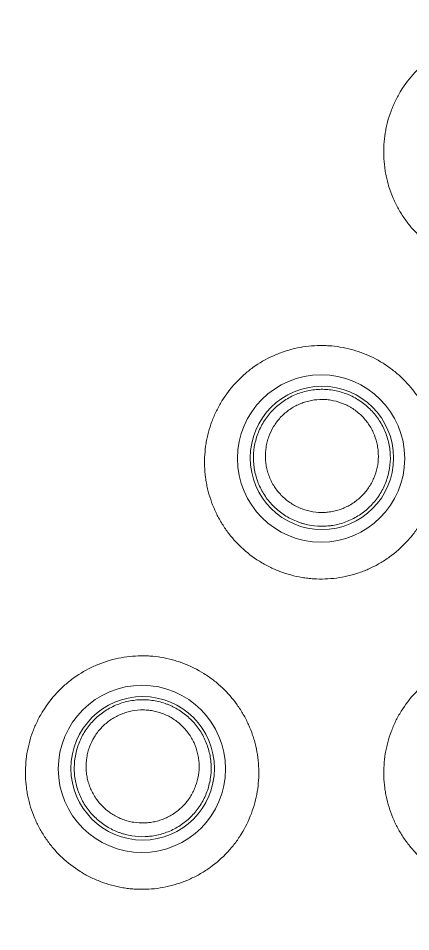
# Model space of a CAD drawing. Header units: millimetres. Extents: x 70151 to 230897, y 35202 to 113211.
# Drawn here: x 178038.44 to 178041.71, y 69184.49 to 69192.1 of the extents above; entities that cross this region are included whole.
import ezdxf

# ---------------------------------------------------------------- set-up
doc = ezdxf.new("R2010")
doc.units = ezdxf.units.MM
doc.header["$LTSCALE"] = 50
doc.layers.add('2-con', color=2, linetype='Continuous')
doc.layers.add('mark-B', color=2, linetype='Continuous', lineweight=20)

# ---------------------------------------------------------------- blocks, each defined once
blk = doc.blocks.new('무풍1WAY 대형')
at = {"layer": 'mark-B'}
for centre, radius in [((615.4472, -426.4001), 0.6971), ((615.4408, -426.4049), 0.5979), ((613.9535, -428.9874), 0.6971), ((613.9469, -428.9922), 0.5976)]:
    blk.add_circle(centre, radius, dxfattribs=at)
for points, knots in [([(572.5646, -367.1394), (574.0494, -369.6202), (577.0241, -374.5903), (581.4842, -382.0575), (585.9527, -389.5488), (590.4287, -397.0637), (594.2564, -403.4987), (597.2005, -408.4537), (598.9825, -411.4529), (600.87, -414.6162), (602.4104, -417.1713), (603.8663, -419.595), (604.8392, -421.2144), (605.8339, -422.8695), (606.8502, -424.5603), (607.6553, -425.8994), (608.4398, -427.2041), (609.459, -428.8989), (610.5441, -430.7027), (611.5646, -432.399), (612.4015, -433.7887), (613.1306, -435.0008), (614.2749, -436.9011), (616.9129, -441.2798), (621.1574, -448.3196), (624.792, -454.3464), (626.6093, -457.3598)], [0, 0, 0, 0, 0.082173, 0.164629, 0.247365, 0.330382, 0.413678, 0.460685, 0.494678, 0.513157, 0.565744, 0.579792, 0.593839, 0.619662, 0.634913, 0.650164, 0.664277, 0.678389, 0.706654, 0.724414, 0.734957, 0.753014, 0.764846, 0.798371, 0.899185, 1, 1, 1, 1]), ([(611.4865, -426.4001), (611.4845, -426.3363), (611.4887, -426.2732), (611.5041, -426.1799), (611.5107, -426.149), (611.5271, -426.0876), (611.5369, -426.057), (611.5703, -425.9678), (611.5982, -425.9111), (611.6482, -425.8302), (611.6662, -425.804), (611.7052, -425.753), (611.7258, -425.7286), (611.7907, -425.659), (611.8383, -425.617), (611.9161, -425.5609), (611.9433, -425.5433), (611.9986, -425.5112), (612.0553, -425.482), (612.1144, -425.4585), (612.1597, -425.443), (612.175, -425.4382), (612.2059, -425.4294), (612.2215, -425.4253), (612.3, -425.407), (612.3633, -425.3987), (612.4589, -425.3956), (612.4909, -425.3961), (612.539, -425.3993), (612.5552, -425.4008), (612.5871, -425.4045), (612.603, -425.4068), (612.6819, -425.42), (612.7434, -425.4366), (612.8181, -425.4649), (612.833, -425.471), (612.8625, -425.4839), (612.8771, -425.4907), (612.9202, -425.5121), (612.948, -425.5277), (613.0287, -425.5783), (613.0791, -425.6171), (613.1492, -425.6832), (613.1713, -425.7063), (613.213, -425.7542), (613.2522, -425.8039), (613.2864, -425.8572), (613.318, -425.9124), (613.3327, -425.9411), (613.3718, -426.028), (613.3919, -426.0878), (613.4098, -426.1648), (613.413, -426.1803), (613.4186, -426.2116), (613.4211, -426.2274), (613.4273, -426.2749), (613.4298, -426.3065), (613.4329, -426.4011), (613.4288, -426.4641), (613.416, -426.5425), (613.413, -426.5582), (613.4063, -426.5894), (613.3951, -426.6358), (613.3711, -426.711), (613.3461, -426.7691), (613.3252, -426.8117), (613.3179, -426.8258), (613.3025, -426.8537), (613.2944, -426.8676), (613.2523, -426.9356), (613.2138, -426.986), (613.1491, -427.0556), (613.1263, -427.0778), (613.0903, -427.1095), (613.078, -427.1199), (613.0529, -427.1399), (613.0401, -427.1496), (612.9754, -427.1963), (612.9204, -427.2282), (612.8478, -427.2613), (612.8331, -427.2676), (612.8033, -427.2794), (612.7881, -427.285), (612.7424, -427.3006), (612.7116, -427.3095), (612.6185, -427.3313), (612.5553, -427.3397), (612.4748, -427.3424), (612.4586, -427.3425), (612.4265, -427.3419), (612.3784, -427.3399), (612.2992, -427.3307), (612.2369, -427.3172), (612.1905, -427.3047), (612.1751, -427.3002), (612.1444, -427.2902), (612.1292, -427.2849), (612.0542, -427.2565), (611.9973, -427.2282), (611.9163, -427.1775), (611.89, -427.1593), (611.8391, -427.12), (611.8149, -427.0992), (611.7455, -427.0339), (611.7039, -426.9861), (611.6576, -426.9212), (611.6486, -426.908), (611.6314, -426.881), (611.6066, -426.8402), (611.5706, -426.7697), (611.5475, -426.711), (611.5323, -426.666), (611.5276, -426.6508), (611.5189, -426.6202), (611.5149, -426.6048), (611.4968, -426.527), (611.4886, -426.464), (611.4865, -426.4001)], [0, 0, 0, 0, 0.03125, 0.03125, 0.046875, 0.046875, 0.0625, 0.0625, 0.09375, 0.09375, 0.109375, 0.109375, 0.125, 0.125, 0.15625, 0.15625, 0.171875, 0.171875, 0.1875, 0.203125, 0.203125, 0.210937, 0.210937, 0.21875, 0.21875, 0.25, 0.25, 0.265625, 0.265625, 0.273437, 0.273437, 0.28125, 0.28125, 0.3125, 0.3125, 0.320312, 0.320312, 0.328125, 0.328125, 0.34375, 0.34375, 0.375, 0.375, 0.390625, 0.390625, 0.40625, 0.421875, 0.421875, 0.4375, 0.4375, 0.46875, 0.46875, 0.476563, 0.476563, 0.484375, 0.484375, 0.5, 0.5, 0.53125, 0.53125, 0.539063, 0.539063, 0.546875, 0.5625, 0.578125, 0.578125, 0.585938, 0.585938, 0.59375, 0.59375, 0.625, 0.625, 0.640625, 0.640625, 0.648438, 0.648438, 0.65625, 0.65625, 0.6875, 0.6875, 0.695313, 0.695313, 0.703125, 0.703125, 0.71875, 0.71875, 0.75, 0.75, 0.757813, 0.757813, 0.765625, 0.78125, 0.796875, 0.796875, 0.804688, 0.804688, 0.8125, 0.8125, 0.84375, 0.84375, 0.859375, 0.859375, 0.875, 0.875, 0.90625, 0.90625, 0.914063, 0.914063, 0.921875, 0.9375, 0.953125, 0.953125, 0.960938, 0.960938, 0.96875, 0.96875, 1, 1, 1, 1]), ([(614.4735, -426.4001), (614.4714, -426.3362), (614.4757, -426.2732), (614.4911, -426.1799), (614.4977, -426.149), (614.5141, -426.0876), (614.5239, -426.057), (614.5575, -425.9677), (614.5853, -425.9111), (614.6354, -425.8302), (614.6535, -425.8039), (614.6925, -425.7529), (614.7131, -425.7286), (614.7781, -425.659), (614.8257, -425.617), (614.9036, -425.5609), (614.9308, -425.5434), (614.9861, -425.5113), (615.0428, -425.4822), (615.102, -425.4587), (615.1473, -425.4433), (615.1626, -425.4385), (615.1935, -425.4297), (615.2091, -425.4256), (615.2876, -425.4073), (615.3509, -425.3991), (615.4465, -425.3961), (615.4784, -425.3966), (615.5266, -425.3998), (615.5427, -425.4013), (615.5747, -425.4051), (615.5906, -425.4073), (615.6694, -425.4206), (615.7308, -425.4372), (615.8056, -425.4656), (615.8204, -425.4717), (615.8499, -425.4845), (615.8645, -425.4914), (615.9075, -425.5128), (615.9353, -425.5284), (616.0161, -425.5791), (616.0664, -425.6179), (616.1364, -425.684), (616.1585, -425.7071), (616.2002, -425.7549), (616.2393, -425.8047), (616.2735, -425.858), (616.3051, -425.9133), (616.3197, -425.9419), (616.3588, -426.0288), (616.3789, -426.0886), (616.3967, -426.1657), (616.3999, -426.1812), (616.4056, -426.2124), (616.408, -426.2282), (616.4142, -426.2757), (616.4168, -426.3073), (616.4198, -426.402), (616.4157, -426.4649), (616.4028, -426.5433), (616.3998, -426.5591), (616.3931, -426.5903), (616.3819, -426.6367), (616.3578, -426.7119), (616.3328, -426.7699), (616.3119, -426.8126), (616.3045, -426.8267), (616.2891, -426.8546), (616.281, -426.8684), (616.2389, -426.9365), (616.2004, -426.9869), (616.1355, -427.0564), (616.1128, -427.0786), (616.0768, -427.1104), (616.0644, -427.1207), (616.0393, -427.1407), (616.0265, -427.1504), (615.9617, -427.197), (615.9068, -427.2289), (615.8341, -427.262), (615.8194, -427.2682), (615.7895, -427.2801), (615.7744, -427.2857), (615.7287, -427.3012), (615.6979, -427.31), (615.6048, -427.3318), (615.5415, -427.3402), (615.4611, -427.3428), (615.4449, -427.3429), (615.4127, -427.3423), (615.3647, -427.3403), (615.2855, -427.331), (615.2232, -427.3175), (615.1768, -427.3049), (615.1615, -427.3004), (615.1308, -427.2904), (615.1156, -427.2851), (615.0407, -427.2566), (614.9837, -427.2283), (614.9028, -427.1776), (614.8766, -427.1594), (614.8257, -427.12), (614.8014, -427.0993), (614.7322, -427.0339), (614.6905, -426.9862), (614.6443, -426.9213), (614.6353, -426.908), (614.6181, -426.8811), (614.5933, -426.8402), (614.5574, -426.7698), (614.5343, -426.711), (614.5191, -426.666), (614.5144, -426.6509), (614.5057, -426.6203), (614.5017, -426.6048), (614.4837, -426.527), (614.4755, -426.464), (614.4735, -426.4001)], [0, 0, 0, 0, 0.03125, 0.03125, 0.046875, 0.046875, 0.0625, 0.0625, 0.09375, 0.09375, 0.109375, 0.109375, 0.125, 0.125, 0.15625, 0.15625, 0.171875, 0.171875, 0.1875, 0.203125, 0.203125, 0.210938, 0.210938, 0.21875, 0.21875, 0.25, 0.25, 0.265625, 0.265625, 0.273438, 0.273438, 0.28125, 0.28125, 0.3125, 0.3125, 0.320313, 0.320313, 0.328125, 0.328125, 0.34375, 0.34375, 0.375, 0.375, 0.390625, 0.390625, 0.40625, 0.421875, 0.421875, 0.4375, 0.4375, 0.46875, 0.46875, 0.476563, 0.476563, 0.484375, 0.484375, 0.5, 0.5, 0.53125, 0.53125, 0.539063, 0.539063, 0.546875, 0.5625, 0.578125, 0.578125, 0.585938, 0.585938, 0.59375, 0.59375, 0.625, 0.625, 0.640625, 0.640625, 0.648438, 0.648438, 0.65625, 0.65625, 0.6875, 0.6875, 0.695313, 0.695313, 0.703125, 0.703125, 0.71875, 0.71875, 0.75, 0.75, 0.757813, 0.757813, 0.765625, 0.78125, 0.796875, 0.796875, 0.804688, 0.804688, 0.8125, 0.8125, 0.84375, 0.84375, 0.859375, 0.859375, 0.875, 0.875, 0.90625, 0.90625, 0.914063, 0.914063, 0.921875, 0.9375, 0.953125, 0.953125, 0.960938, 0.960938, 0.96875, 0.96875, 1, 1, 1, 1]), ([(615.052, -426.824), (615.0244, -426.7983), (614.9998, -426.7703), (614.9671, -426.725), (614.9569, -426.7093), (614.938, -426.6768), (614.9294, -426.6602), (614.9062, -426.6094), (614.8941, -426.5744), (614.8812, -426.52), (614.8778, -426.5014), (614.8727, -426.4644), (614.8711, -426.446), (614.8691, -426.3904), (614.8713, -426.3534), (614.8831, -426.2792), (614.8925, -426.2432), (614.9118, -426.1911), (614.9191, -426.1739), (614.9354, -426.1403), (614.9445, -426.1237), (614.9738, -426.0759), (614.9962, -426.0463), (615.0341, -426.0053), (615.0475, -425.9921), (615.0757, -425.9671), (615.0903, -425.9553), (615.1355, -425.9224), (615.1677, -425.9036), (615.2189, -425.88), (615.2365, -425.8729), (615.2719, -425.8606), (615.3078, -425.8501), (615.3445, -425.8432), (615.3723, -425.8394), (615.3817, -425.8384), (615.4004, -425.8367), (615.4099, -425.8361), (615.457, -425.8343), (615.4943, -425.8366), (615.5496, -425.8455), (615.568, -425.8494), (615.5953, -425.8566), (615.6044, -425.8592), (615.6224, -425.8649), (615.6312, -425.868), (615.6751, -425.8843), (615.7086, -425.9007), (615.7564, -425.9301), (615.772, -425.9409), (615.8019, -425.9637), (615.8162, -425.9758), (615.8437, -426.0014), (615.8569, -426.0149), (615.8816, -426.0431), (615.8932, -426.0576), (615.9258, -426.1029), (615.9445, -426.135), (615.9639, -426.1776), (615.9676, -426.1863), (615.9746, -426.2037), (615.9843, -426.2299), (615.9971, -426.2744), (616.0039, -426.3109), (616.0089, -426.3478), (616.0105, -426.3666), (616.0126, -426.4226), (616.0103, -426.4596), (616.0015, -426.5145), (615.9977, -426.5328), (615.9882, -426.5691), (615.9825, -426.587), (615.9631, -426.6393), (615.9469, -426.6726), (615.9177, -426.7204), (615.907, -426.736), (615.8844, -426.7659), (615.8724, -426.7801), (615.8345, -426.8211), (615.8067, -426.8459), (615.7609, -426.8791), (615.7451, -426.8894), (615.7129, -426.9083), (615.6798, -426.9255), (615.6452, -426.9394), (615.6097, -426.9517), (615.5914, -426.957), (615.5366, -426.9701), (615.4996, -426.9751), (615.4435, -426.9772), (615.4246, -426.977), (615.3869, -426.9747), (615.3683, -426.9726), (615.3129, -426.9637), (615.2768, -426.9541), (615.2327, -426.9377), (615.2239, -426.9342), (615.2066, -426.9267), (615.1811, -426.915), (615.1566, -426.9015), (615.1093, -426.8722), (615.0796, -426.8497), (615.052, -426.824)], [0, 0, 0, 0, 0.03125, 0.03125, 0.046875, 0.046875, 0.0625, 0.0625, 0.09375, 0.09375, 0.109375, 0.109375, 0.125, 0.125, 0.15625, 0.15625, 0.1875, 0.1875, 0.203125, 0.203125, 0.21875, 0.21875, 0.25, 0.25, 0.265625, 0.265625, 0.28125, 0.28125, 0.3125, 0.3125, 0.328125, 0.328125, 0.34375, 0.359375, 0.359375, 0.367187, 0.367187, 0.375, 0.375, 0.40625, 0.40625, 0.421875, 0.421875, 0.429687, 0.429687, 0.4375, 0.4375, 0.46875, 0.46875, 0.484375, 0.484375, 0.5, 0.5, 0.515625, 0.515625, 0.53125, 0.53125, 0.5625, 0.5625, 0.570312, 0.570312, 0.578125, 0.59375, 0.609375, 0.609375, 0.625, 0.625, 0.65625, 0.65625, 0.671875, 0.671875, 0.6875, 0.6875, 0.71875, 0.71875, 0.734375, 0.734375, 0.75, 0.75, 0.78125, 0.78125, 0.796875, 0.796875, 0.8125, 0.828125, 0.828125, 0.84375, 0.84375, 0.875, 0.875, 0.890625, 0.890625, 0.90625, 0.90625, 0.9375, 0.9375, 0.945313, 0.945313, 0.953125, 0.96875, 0.96875, 1, 1, 1, 1]), ([(615.1203, -426.7657), (615.1317, -426.7763), (615.1436, -426.7863), (615.1682, -426.805), (615.1936, -426.8225), (615.2206, -426.8373), (615.2483, -426.8509), (615.2627, -426.8571), (615.3065, -426.8733), (615.3363, -426.8812), (615.3821, -426.8885), (615.3975, -426.8902), (615.4287, -426.8921), (615.4443, -426.8923), (615.4907, -426.8905), (615.5213, -426.8862), (615.5666, -426.8754), (615.5817, -426.8709), (615.611, -426.8607), (615.6396, -426.8491), (615.6669, -426.8349), (615.6935, -426.8192), (615.7065, -426.8107), (615.7443, -426.7831), (615.7672, -426.7626), (615.7984, -426.7288), (615.8083, -426.717), (615.8269, -426.6923), (615.8357, -426.6794), (615.8598, -426.6399), (615.8731, -426.6124), (615.889, -426.5692), (615.8936, -426.5545), (615.9014, -426.5245), (615.9045, -426.5095), (615.9117, -426.4642), (615.9136, -426.4337), (615.9118, -426.3876), (615.9105, -426.3721), (615.9063, -426.3417), (615.9007, -426.3116), (615.8922, -426.2822), (615.8823, -426.2532), (615.8765, -426.2389), (615.8572, -426.1967), (615.8418, -426.1702), (615.815, -426.1329), (615.8054, -426.1208), (615.7849, -426.0976), (615.7741, -426.0864), (615.7514, -426.0653), (615.7395, -426.0553), (615.7148, -426.0365), (615.702, -426.0277), (615.6625, -426.0033), (615.6348, -425.9898), (615.5913, -425.9736), (615.5764, -425.9689), (615.5462, -425.961), (615.5311, -425.9578), (615.4853, -425.9505), (615.4545, -425.9486), (615.4077, -425.9504), (615.3921, -425.9518), (615.3614, -425.9561), (615.3311, -425.9618), (615.3015, -425.9705), (615.2722, -425.9807), (615.2576, -425.9866), (615.2153, -426.0062), (615.1888, -426.0218), (615.1515, -426.049), (615.1394, -426.0587), (615.1162, -426.0795), (615.1052, -426.0903), (615.0739, -426.1243), (615.0554, -426.1488), (615.0313, -426.1882), (615.0239, -426.2019), (615.0105, -426.2297), (615.0045, -426.2438), (614.9887, -426.2868), (614.9809, -426.3165), (614.9712, -426.3776), (614.9694, -426.4082), (614.9712, -426.4539), (614.9725, -426.4692), (614.9766, -426.4996), (614.9795, -426.5149), (614.9901, -426.5598), (615.0001, -426.5887), (615.0192, -426.6305), (615.0263, -426.6442), (615.0419, -426.671), (615.0503, -426.684), (615.0772, -426.7214), (615.0976, -426.7445), (615.1203, -426.7657)], [0, 0, 0, 0, 0.015625, 0.015625, 0.03125, 0.046875, 0.046875, 0.0625, 0.0625, 0.09375, 0.09375, 0.109375, 0.109375, 0.125, 0.125, 0.15625, 0.15625, 0.171875, 0.171875, 0.1875, 0.203125, 0.203125, 0.21875, 0.21875, 0.25, 0.25, 0.265625, 0.265625, 0.28125, 0.28125, 0.3125, 0.3125, 0.328125, 0.328125, 0.34375, 0.34375, 0.375, 0.375, 0.390625, 0.390625, 0.40625, 0.421875, 0.421875, 0.4375, 0.4375, 0.46875, 0.46875, 0.484375, 0.484375, 0.5, 0.5, 0.515625, 0.515625, 0.53125, 0.53125, 0.5625, 0.5625, 0.578125, 0.578125, 0.59375, 0.59375, 0.625, 0.625, 0.640625, 0.640625, 0.65625, 0.671875, 0.671875, 0.6875, 0.6875, 0.71875, 0.71875, 0.734375, 0.734375, 0.75, 0.75, 0.78125, 0.78125, 0.796875, 0.796875, 0.8125, 0.8125, 0.84375, 0.84375, 0.875, 0.875, 0.890625, 0.890625, 0.90625, 0.90625, 0.9375, 0.9375, 0.953125, 0.953125, 0.96875, 0.96875, 1, 1, 1, 1]), ([(612.9804, -428.9874), (612.9783, -428.9236), (612.9825, -428.8606), (612.9978, -428.7673), (613.0044, -428.7364), (613.0207, -428.675), (613.0305, -428.6444), (613.0639, -428.5551), (613.0917, -428.4984), (613.1416, -428.4175), (613.1596, -428.3913), (613.1986, -428.3402), (613.2191, -428.3159), (613.284, -428.2462), (613.3316, -428.2041), (613.4094, -428.148), (613.4365, -428.1304), (613.4919, -428.0982), (613.5485, -428.069), (613.6076, -428.0455), (613.653, -428.03), (613.6682, -428.0252), (613.6991, -428.0163), (613.7147, -428.0122), (613.7932, -427.9938), (613.8565, -427.9855), (613.9521, -427.9823), (613.9841, -427.9828), (614.0323, -427.986), (614.0484, -427.9875), (614.0804, -427.9912), (614.0963, -427.9934), (614.1752, -428.0066), (614.2367, -428.0232), (614.3115, -428.0515), (614.3263, -428.0575), (614.3558, -428.0704), (614.3705, -428.0772), (614.4136, -428.0986), (614.4414, -428.1142), (614.5222, -428.1648), (614.5726, -428.2036), (614.6427, -428.2696), (614.6648, -428.2927), (614.7065, -428.3405), (614.7457, -428.3902), (614.78, -428.4436), (614.8117, -428.4988), (614.8263, -428.5274), (614.8654, -428.6143), (614.8856, -428.6741), (614.9035, -428.7511), (614.9067, -428.7666), (614.9124, -428.7979), (614.9148, -428.8136), (614.9211, -428.8611), (614.9236, -428.8927), (614.9267, -428.9873), (614.9227, -429.0503), (614.9099, -429.1287), (614.907, -429.1444), (614.9003, -429.1756), (614.8891, -429.222), (614.8651, -429.2972), (614.8402, -429.3553), (614.8193, -429.398), (614.812, -429.412), (614.7966, -429.4399), (614.7886, -429.4538), (614.7465, -429.5219), (614.7081, -429.5723), (614.6434, -429.6419), (614.6206, -429.6641), (614.5847, -429.6959), (614.5723, -429.7063), (614.5472, -429.7263), (614.5345, -429.736), (614.4698, -429.7827), (614.4148, -429.8147), (614.3422, -429.8478), (614.3275, -429.8541), (614.2977, -429.866), (614.2825, -429.8716), (614.2368, -429.8873), (614.2061, -429.8961), (614.1129, -429.918), (614.0497, -429.9264), (613.9692, -429.9291), (613.953, -429.9293), (613.9208, -429.9288), (613.8727, -429.9268), (613.7936, -429.9176), (613.7312, -429.9041), (613.6848, -429.8917), (613.6694, -429.8871), (613.6387, -429.8772), (613.6235, -429.8719), (613.5485, -429.8435), (613.4915, -429.8152), (613.4105, -429.7646), (613.3842, -429.7464), (613.3333, -429.7071), (613.309, -429.6863), (613.2396, -429.621), (613.198, -429.5733), (613.1517, -429.5084), (613.1427, -429.4951), (613.1254, -429.4682), (613.1006, -429.4274), (613.0646, -429.3569), (613.0415, -429.2982), (613.0262, -429.2532), (613.0215, -429.2381), (613.0128, -429.2075), (613.0088, -429.192), (612.9907, -429.1143), (612.9824, -429.0513), (612.9804, -428.9874)], [0, 0, 0, 0, 0.03125, 0.03125, 0.046875, 0.046875, 0.0625, 0.0625, 0.09375, 0.09375, 0.109375, 0.109375, 0.125, 0.125, 0.15625, 0.15625, 0.171875, 0.171875, 0.1875, 0.203125, 0.203125, 0.210938, 0.210938, 0.21875, 0.21875, 0.25, 0.25, 0.265625, 0.265625, 0.273438, 0.273438, 0.28125, 0.28125, 0.3125, 0.3125, 0.320313, 0.320313, 0.328125, 0.328125, 0.34375, 0.34375, 0.375, 0.375, 0.390625, 0.390625, 0.40625, 0.421875, 0.421875, 0.4375, 0.4375, 0.46875, 0.46875, 0.476562, 0.476562, 0.484375, 0.484375, 0.5, 0.5, 0.53125, 0.53125, 0.539062, 0.539062, 0.546875, 0.5625, 0.578125, 0.578125, 0.585937, 0.585937, 0.59375, 0.59375, 0.625, 0.625, 0.640625, 0.640625, 0.648437, 0.648437, 0.65625, 0.65625, 0.6875, 0.6875, 0.695312, 0.695312, 0.703125, 0.703125, 0.71875, 0.71875, 0.75, 0.75, 0.757812, 0.757812, 0.765625, 0.78125, 0.796875, 0.796875, 0.804687, 0.804687, 0.8125, 0.8125, 0.84375, 0.84375, 0.859375, 0.859375, 0.875, 0.875, 0.90625, 0.90625, 0.914062, 0.914062, 0.921875, 0.9375, 0.953125, 0.953125, 0.960937, 0.960937, 0.96875, 0.96875, 1, 1, 1, 1]), ([(613.5581, -429.4109), (613.5305, -429.3852), (613.5059, -429.3572), (613.4732, -429.3118), (613.463, -429.2962), (613.4442, -429.2637), (613.4356, -429.247), (613.4125, -429.1963), (613.4004, -429.1613), (613.3875, -429.1069), (613.3841, -429.0883), (613.3791, -429.0514), (613.3775, -429.0329), (613.3755, -428.9774), (613.3777, -428.9404), (613.3896, -428.8662), (613.399, -428.8303), (613.4183, -428.7782), (613.4256, -428.7611), (613.4419, -428.7275), (613.451, -428.711), (613.4803, -428.6632), (613.5027, -428.6336), (613.5406, -428.5926), (613.554, -428.5795), (613.5822, -428.5544), (613.5968, -428.5427), (613.642, -428.5098), (613.6741, -428.491), (613.7253, -428.4674), (613.7429, -428.4603), (613.7784, -428.4481), (613.8142, -428.4377), (613.8509, -428.4308), (613.8787, -428.427), (613.8881, -428.4259), (613.9068, -428.4243), (613.9163, -428.4237), (613.9634, -428.4219), (614.0007, -428.4242), (614.056, -428.4331), (614.0743, -428.437), (614.1017, -428.4442), (614.1108, -428.4469), (614.1287, -428.4526), (614.1376, -428.4556), (614.1814, -428.472), (614.2149, -428.4884), (614.2626, -428.5179), (614.2782, -428.5286), (614.3081, -428.5514), (614.3225, -428.5635), (614.3499, -428.5891), (614.3631, -428.6027), (614.3878, -428.6308), (614.3994, -428.6454), (614.4319, -428.6906), (614.4506, -428.7227), (614.47, -428.7654), (614.4737, -428.774), (614.4806, -428.7914), (614.4903, -428.8176), (614.5031, -428.8621), (614.5098, -428.8986), (614.5148, -428.9355), (614.5164, -428.9543), (614.5184, -429.0102), (614.5161, -429.0472), (614.5073, -429.1021), (614.5035, -429.1203), (614.494, -429.1566), (614.4883, -429.1745), (614.4689, -429.2267), (614.4527, -429.2601), (614.4234, -429.3078), (614.4128, -429.3234), (614.3901, -429.3532), (614.3782, -429.3675), (614.3403, -429.4084), (614.3125, -429.4331), (614.2667, -429.4663), (614.2509, -429.4766), (614.2187, -429.4954), (614.1857, -429.5126), (614.151, -429.5265), (614.1155, -429.5388), (614.0973, -429.5441), (614.0425, -429.5572), (614.0055, -429.5622), (613.9494, -429.5643), (613.9305, -429.564), (613.8928, -429.5617), (613.8742, -429.5596), (613.8188, -429.5506), (613.7828, -429.5411), (613.7387, -429.5247), (613.7299, -429.5211), (613.7126, -429.5137), (613.687, -429.5019), (613.6626, -429.4884), (613.6153, -429.4591), (613.5856, -429.4365), (613.5581, -429.4109)], [0, 0, 0, 0, 0.03125, 0.03125, 0.046875, 0.046875, 0.0625, 0.0625, 0.09375, 0.09375, 0.109375, 0.109375, 0.125, 0.125, 0.15625, 0.15625, 0.1875, 0.1875, 0.203125, 0.203125, 0.21875, 0.21875, 0.25, 0.25, 0.265625, 0.265625, 0.28125, 0.28125, 0.3125, 0.3125, 0.328125, 0.328125, 0.34375, 0.359375, 0.359375, 0.367188, 0.367188, 0.375, 0.375, 0.40625, 0.40625, 0.421875, 0.421875, 0.429688, 0.429688, 0.4375, 0.4375, 0.46875, 0.46875, 0.484375, 0.484375, 0.5, 0.5, 0.515625, 0.515625, 0.53125, 0.53125, 0.5625, 0.5625, 0.570313, 0.570313, 0.578125, 0.59375, 0.609375, 0.609375, 0.625, 0.625, 0.65625, 0.65625, 0.671875, 0.671875, 0.6875, 0.6875, 0.71875, 0.71875, 0.734375, 0.734375, 0.75, 0.75, 0.78125, 0.78125, 0.796875, 0.796875, 0.8125, 0.828125, 0.828125, 0.84375, 0.84375, 0.875, 0.875, 0.890625, 0.890625, 0.90625, 0.90625, 0.9375, 0.9375, 0.945313, 0.945313, 0.953125, 0.96875, 0.96875, 1, 1, 1, 1]), ([(613.6261, -429.353), (613.6375, -429.3636), (613.6494, -429.3737), (613.6739, -429.3924), (613.6993, -429.4098), (613.7263, -429.4247), (613.754, -429.4383), (613.7684, -429.4445), (613.8122, -429.4608), (613.842, -429.4686), (613.8878, -429.476), (613.9032, -429.4777), (613.9344, -429.4796), (613.95, -429.4797), (613.9963, -429.478), (614.0269, -429.4738), (614.0722, -429.4629), (614.0873, -429.4585), (614.1166, -429.4483), (614.1452, -429.4367), (614.1725, -429.4224), (614.1991, -429.4068), (614.2121, -429.3983), (614.2498, -429.3708), (614.2728, -429.3503), (614.304, -429.3165), (614.3138, -429.3047), (614.3324, -429.28), (614.3412, -429.2671), (614.3653, -429.2277), (614.3786, -429.2002), (614.3945, -429.1571), (614.3991, -429.1424), (614.4069, -429.1125), (614.4101, -429.0975), (614.4172, -429.0522), (614.4191, -429.0217), (614.4174, -428.9756), (614.4161, -428.9602), (614.4119, -428.9298), (614.4063, -428.8997), (614.3979, -428.8704), (614.3879, -428.8414), (614.3822, -428.827), (614.363, -428.7848), (614.3476, -428.7583), (614.3208, -428.721), (614.3112, -428.709), (614.2908, -428.6858), (614.2799, -428.6746), (614.2572, -428.6535), (614.2454, -428.6435), (614.2207, -428.6246), (614.2079, -428.6158), (614.1684, -428.5914), (614.1407, -428.5779), (614.0972, -428.5617), (614.0823, -428.557), (614.0522, -428.5491), (614.037, -428.5459), (613.9913, -428.5385), (613.9605, -428.5366), (613.9137, -428.5384), (613.8981, -428.5398), (613.8675, -428.5441), (613.8371, -428.5498), (613.8075, -428.5585), (613.7782, -428.5687), (613.7636, -428.5745), (613.7214, -428.5941), (613.6949, -428.6097), (613.6576, -428.6369), (613.6455, -428.6466), (613.6223, -428.6673), (613.6113, -428.6782), (613.58, -428.7121), (613.5616, -428.7365), (613.5375, -428.776), (613.53, -428.7896), (613.5166, -428.8174), (613.5106, -428.8314), (613.4948, -428.8744), (613.487, -428.904), (613.4773, -428.9651), (613.4755, -428.9956), (613.4772, -429.0414), (613.4785, -429.0566), (613.4827, -429.0871), (613.4855, -429.1023), (613.4961, -429.1471), (613.506, -429.176), (613.5251, -429.2179), (613.5322, -429.2316), (613.5477, -429.2584), (613.5561, -429.2713), (613.583, -429.3087), (613.6034, -429.3318), (613.6261, -429.353)], [0, 0, 0, 0, 0.015625, 0.015625, 0.03125, 0.046875, 0.046875, 0.0625, 0.0625, 0.09375, 0.09375, 0.109375, 0.109375, 0.125, 0.125, 0.15625, 0.15625, 0.171875, 0.171875, 0.1875, 0.203125, 0.203125, 0.21875, 0.21875, 0.25, 0.25, 0.265625, 0.265625, 0.28125, 0.28125, 0.3125, 0.3125, 0.328125, 0.328125, 0.34375, 0.34375, 0.375, 0.375, 0.390625, 0.390625, 0.40625, 0.421875, 0.421875, 0.4375, 0.4375, 0.46875, 0.46875, 0.484375, 0.484375, 0.5, 0.5, 0.515625, 0.515625, 0.53125, 0.53125, 0.5625, 0.5625, 0.578125, 0.578125, 0.59375, 0.59375, 0.625, 0.625, 0.640625, 0.640625, 0.65625, 0.671875, 0.671875, 0.6875, 0.6875, 0.71875, 0.71875, 0.734375, 0.734375, 0.75, 0.75, 0.78125, 0.78125, 0.796875, 0.796875, 0.8125, 0.8125, 0.84375, 0.84375, 0.875, 0.875, 0.890625, 0.890625, 0.90625, 0.90625, 0.9375, 0.9375, 0.953125, 0.953125, 0.96875, 0.96875, 1, 1, 1, 1]), ([(611.4872, -431.5748), (611.4851, -431.5109), (611.4892, -431.4479), (611.5044, -431.3546), (611.511, -431.3237), (611.5272, -431.2624), (611.537, -431.2318), (611.5703, -431.1425), (611.598, -431.0858), (611.6478, -431.0049), (611.6658, -430.9786), (611.7047, -430.9275), (611.7252, -430.9031), (611.79, -430.8333), (611.8374, -430.7913), (611.9152, -430.735), (611.9423, -430.7174), (611.9976, -430.6852), (612.0542, -430.6559), (612.1133, -430.6322), (612.1586, -430.6167), (612.1739, -430.6119), (612.2047, -430.6029), (612.2204, -430.5988), (612.2989, -430.5803), (612.3622, -430.5719), (612.4578, -430.5686), (612.4898, -430.5691), (612.538, -430.5722), (612.5541, -430.5737), (612.5862, -430.5774), (612.6021, -430.5796), (612.681, -430.5926), (612.7426, -430.6092), (612.8174, -430.6374), (612.8323, -430.6434), (612.8618, -430.6563), (612.8764, -430.6631), (612.9196, -430.6844), (612.9474, -430.7), (613.0283, -430.7505), (613.0788, -430.7893), (613.149, -430.8553), (613.1711, -430.8783), (613.2129, -430.9262), (613.2521, -430.9759), (613.2864, -431.0292), (613.3182, -431.0843), (613.3328, -431.113), (613.372, -431.1998), (613.3922, -431.2596), (613.4102, -431.3366), (613.4134, -431.3521), (613.4191, -431.3833), (613.4216, -431.3991), (613.4279, -431.4465), (613.4305, -431.4781), (613.4337, -431.5727), (613.4297, -431.6356), (613.417, -431.714), (613.4141, -431.7297), (613.4074, -431.7609), (613.3963, -431.8073), (613.3724, -431.8826), (613.3476, -431.9406), (613.3267, -431.9833), (613.3195, -431.9974), (613.3041, -432.0253), (613.2961, -432.0392), (613.2541, -432.1073), (613.2157, -432.1577), (613.1511, -432.2274), (613.1284, -432.2497), (613.0925, -432.2815), (613.0802, -432.2919), (613.0552, -432.3119), (613.0424, -432.3216), (612.9777, -432.3684), (612.9229, -432.4005), (612.8503, -432.4337), (612.8356, -432.4401), (612.8058, -432.452), (612.7906, -432.4576), (612.7449, -432.4733), (612.7142, -432.4822), (612.621, -432.5042), (612.5578, -432.5128), (612.4773, -432.5156), (612.4611, -432.5157), (612.4289, -432.5152), (612.3808, -432.5133), (612.3015, -432.5043), (612.2391, -432.4908), (612.1927, -432.4784), (612.1773, -432.4739), (612.1466, -432.464), (612.1314, -432.4587), (612.0563, -432.4303), (611.9992, -432.4021), (611.9182, -432.3516), (611.8919, -432.3333), (611.8409, -432.2941), (611.8166, -432.2734), (611.7471, -432.2081), (611.7054, -432.1604), (611.659, -432.0955), (611.65, -432.0823), (611.6327, -432.0554), (611.6079, -432.0145), (611.5718, -431.9441), (611.5486, -431.8854), (611.5334, -431.8405), (611.5286, -431.8253), (611.5199, -431.7948), (611.5159, -431.7793), (611.4977, -431.7016), (611.4894, -431.6386), (611.4872, -431.5748)], [0, 0, 0, 0, 0.03125, 0.03125, 0.046875, 0.046875, 0.0625, 0.0625, 0.09375, 0.09375, 0.109375, 0.109375, 0.125, 0.125, 0.15625, 0.15625, 0.171875, 0.171875, 0.1875, 0.203125, 0.203125, 0.210937, 0.210937, 0.21875, 0.21875, 0.25, 0.25, 0.265625, 0.265625, 0.273437, 0.273437, 0.28125, 0.28125, 0.3125, 0.3125, 0.320312, 0.320312, 0.328125, 0.328125, 0.34375, 0.34375, 0.375, 0.375, 0.390625, 0.390625, 0.40625, 0.421875, 0.421875, 0.4375, 0.4375, 0.46875, 0.46875, 0.476563, 0.476563, 0.484375, 0.484375, 0.5, 0.5, 0.53125, 0.53125, 0.539063, 0.539063, 0.546875, 0.5625, 0.578125, 0.578125, 0.585938, 0.585938, 0.59375, 0.59375, 0.625, 0.625, 0.640625, 0.640625, 0.648438, 0.648438, 0.65625, 0.65625, 0.6875, 0.6875, 0.695313, 0.695313, 0.703125, 0.703125, 0.71875, 0.71875, 0.75, 0.75, 0.757813, 0.757813, 0.765625, 0.78125, 0.796875, 0.796875, 0.804688, 0.804688, 0.8125, 0.8125, 0.84375, 0.84375, 0.859375, 0.859375, 0.875, 0.875, 0.90625, 0.90625, 0.914063, 0.914063, 0.921875, 0.9375, 0.953125, 0.953125, 0.960938, 0.960938, 0.96875, 0.96875, 1, 1, 1, 1])]:
    blk.add_open_spline(points, degree=3, knots=knots, dxfattribs=at)
blk = doc.blocks.new('dpdjzjs')
at = {"layer": 'mark-B', "rotation": 180}
blk.add_blockref('무풍1WAY 대형', (178654.9147, 88751.491), dxfattribs=at)

msp = doc.modelspace()

# ---------------------------------------------------------------- block references
at = {"layer": '2-con'}
msp.add_blockref('dpdjzjs', (0, -19992.0434), dxfattribs=at)

doc.saveas('drawing.dxf')
